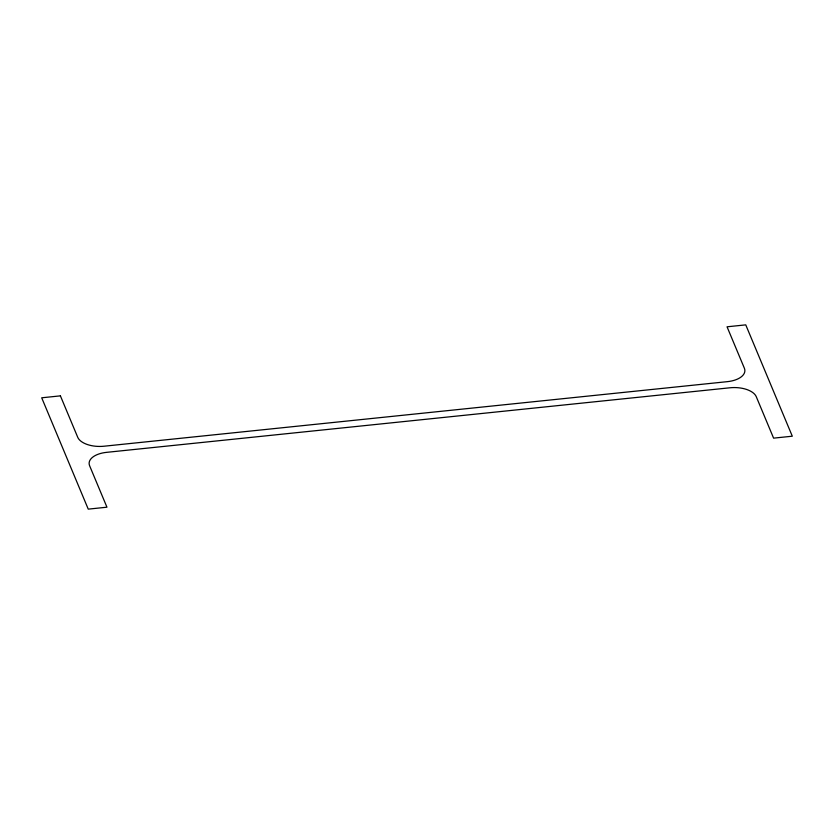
<?xml version="1.0" encoding="UTF-8"?>
<svg xmlns="http://www.w3.org/2000/svg" width="834" height="834" viewBox="0 0 834 834"><rect width="100%" height="100%" fill="white"/><g stroke="black" fill="none" stroke-linecap="round" stroke-linejoin="round"><path stroke-width="1.25" d="M60.402 395.858L41.7 397.797L88.248 509.136L106.95 507.197L89.624 465.768A22.122 11.395 0.6 0 1 106.575 452.351L729.99 387.779A22.122 11.395 0.6 0 1 756.271 396.713L773.598 438.142L792.3 436.203L745.752 324.864L727.05 326.803L744.376 368.232A22.122 11.395 0.6 0 1 727.425 381.649L104.01 446.221A22.122 11.395 0.6 0 1 77.729 437.287L60.402 395.858"/></g></svg>
